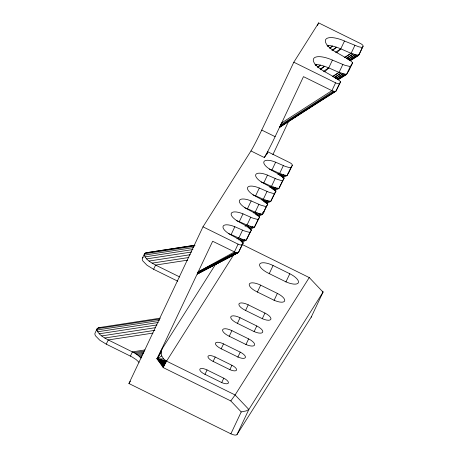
<?xml version="1.0" encoding="UTF-8"?>
<svg xmlns="http://www.w3.org/2000/svg" width="458" height="458" viewBox="0 0 458 458"><rect width="100%" height="100%" fill="white"/><g stroke="black" fill="none" stroke-linecap="round" stroke-linejoin="round"><path stroke-width="0.69" d="M282.66 177.864L287.08 175.557L288.586 172.655M350.25 60.708L358.614 55.338L359.381 53.592M141.035 358.116L138.121 355.374L133.965 352.683L108.243 339.95C103.943 337.494 98.728 334.964 96.907 330.023L97.165 328.638L98.367 327.722L100.434 327.333M179.748 276.987L155.583 265.067C151.283 262.611 146.068 260.081 144.253 255.14L144.505 253.755L145.707 252.839L195.039 245.202M322.375 291.191L323.113 291.683L323.045 292.112L248.854 409.469L246.158 410.918L241.223 411.937L230.803 400.939L163.157 367.562L157.105 358.78L161.142 352.494L161.92 349.185L215.569 264.329M243.29 242.86L238.475 252.455L197.284 274.033L198.194 271.857L234.387 251.974L238.091 244.143A3.733 1.38 25.3 0 0 242.173 244.618L243.29 242.86L242.15 241.709L239.128 239.437L230.008 234.381A12.297 4.546 25.3 0 1 223.229 226.029A12.297 4.546 25.3 0 1 234.834 226.75L244.492 230.958L248.265 232.04L249.965 232.298L251.448 229.95A12.068 4.46 25.3 0 0 245.505 225.479L238.171 221.472A12.297 4.546 25.3 0 1 231.387 213.125A12.297 4.546 25.3 0 1 242.992 213.846L252.65 218.054L256.423 219.13L258.129 219.388L259.612 217.04A12.068 4.46 25.3 0 0 253.669 212.569L246.33 208.562A12.297 4.546 25.3 0 1 239.551 200.215A12.297 4.546 25.3 0 1 251.156 200.936L260.814 205.144L264.587 206.22L266.287 206.478L267.77 204.131A12.068 4.46 25.3 0 0 261.827 199.659L254.493 195.652A12.297 4.546 25.3 0 1 247.709 187.305A12.297 4.546 25.3 0 1 259.314 188.026L268.972 192.234L272.745 193.31L274.451 193.568L275.934 191.221A12.068 4.46 25.3 0 0 269.991 186.749L262.652 182.748A12.297 4.546 25.3 0 1 255.873 174.395A12.297 4.546 25.3 0 1 267.478 175.116L277.136 179.324L280.909 180.406L282.609 180.658L284.092 178.311A12.068 4.46 25.3 0 0 278.149 173.84L270.815 169.838A12.297 4.546 25.3 0 1 264.031 161.485A12.297 4.546 25.3 0 1 275.636 162.206L285.294 166.414L289.067 167.496L290.773 167.748L292.256 165.407A3.733 1.38 25.3 0 0 289.656 162.579L267.924 151.861L264.329 157.552L250.961 150.951L202.991 226.825L128.921 383.523L230.878 433.823A5.599 2.067 25.3 0 0 237.004 434.539L311.194 317.188L323.045 292.112L309.293 277.6L241.967 244.377M302.961 111.987L279.649 127.295L303.482 76.646L331.895 90.655L334.477 91.48L335.983 91.136L340.609 81.839A12.068 4.46 25.3 0 0 334.666 77.368L325.008 71.832A18.755 6.933 25.3 0 1 313.678 58.544A18.755 6.933 25.3 0 1 332.428 60.095L344.777 65.248L350.255 66.582L352.666 62.769A12.068 4.46 25.3 0 0 346.723 58.298L337.065 52.762A18.755 6.933 25.3 0 1 325.73 39.474A18.755 6.933 25.3 0 1 344.485 41.025L358.763 46.808L362.312 47.512L363.051 46.338A3.733 1.38 25.3 0 0 360.452 43.516L318.665 22.9L293.813 62.214L261.736 130.066A18.091 0.761 -63.7 0 1 250.961 150.951M264.329 157.552A18.091 0.761 -63.7 0 0 275.109 136.667L281.573 122.979L331.895 90.655L335.6 82.829A3.733 1.38 25.3 0 0 339.681 83.304L340.609 81.839M142.512 257.969L144.505 253.755L194.329 246.118M139.043 362.33L136.129 359.582L131.973 356.897L106.25 344.158L108.243 339.95L152.943 333.092M177.761 281.201L153.596 269.275L155.583 265.067L187.717 260.138M130.416 356.084L132.408 351.87L144.98 349.946M161.067 350.988L161.92 349.185L157.105 358.78L163.46 366.932L163.157 367.562M317.446 25.488L318.665 22.9M266.504 154.873L267.924 151.861M228.496 233.62L231.13 234.588L234.834 226.75M236.66 220.71L239.288 221.678L242.992 213.846M272.871 154.655L288.735 121.095M244.818 207.806L247.452 208.768L251.156 200.936M252.982 194.896L255.61 195.864L259.314 188.026M261.157 181.952L263.785 182.919L267.478 175.116M242.54 230.168L238.836 238.005L237.622 238.761L238.836 238.005L242.717 239.425L246.261 240.129L251.448 229.95M269.315 169.048L271.949 170.015L275.636 162.206M250.698 217.264L246.994 225.096L245.786 225.851M258.862 204.354L255.158 212.186L253.944 212.941M267.02 191.444L263.316 199.276L262.108 200.031M237.931 252.776L236.969 252.799L197.364 273.729L238.475 252.455L242.173 244.618M275.184 178.534L271.497 186.337L270.283 187.093L271.497 186.337L275.373 187.757L278.922 188.461L284.092 178.311M249.965 232.298L246.261 240.129L241.847 242.431M324.67 71.843L328.73 67.916L332.428 60.095M283.342 165.624L279.655 173.433L278.441 174.189L279.655 173.433L283.531 174.853L287.08 175.557L290.773 167.748M258.129 219.388L254.425 227.22L250.005 229.521M259.612 217.04L254.425 227.22L248.946 225.886L239.288 221.678M336.727 52.779L340.786 48.851L344.485 41.025M266.287 206.478L262.583 214.315L258.799 216.285M267.77 204.131L262.583 214.315L257.11 212.976L247.452 208.768M274.451 193.568L270.747 201.406L266.327 203.707M275.934 191.221L270.747 201.406L265.268 200.066L255.61 195.864M282.609 180.658L278.922 188.461L274.502 190.768M288.557 173.227L292.256 165.407M332.68 76.709L339.132 72.278L342.83 64.458M344.731 57.645L351.189 53.208L354.881 45.388M339.681 83.304L335.983 91.136L279.649 127.295M338.181 79.784L346.557 74.402L350.255 66.582M204.955 374.398L207.056 369.95L223.767 378.199A6.527 2.416 25.3 0 1 228.319 383.14A6.527 2.416 25.3 0 1 221.174 382.304L204.457 374.06A6.527 2.416 25.3 0 1 199.906 369.119A6.527 2.416 25.3 0 1 207.056 369.95M352.666 62.769L348.967 70.589L346.557 74.402L337.993 79.543M213.113 361.488L215.214 357.045L231.931 365.289A6.527 2.416 25.3 0 1 236.483 370.23A6.527 2.416 25.3 0 1 229.332 369.4L212.621 361.15A6.527 2.416 25.3 0 1 208.069 356.21A6.527 2.416 25.3 0 1 215.214 357.045M350.17 60.656L358.614 55.338L362.312 47.512M359.353 54.164L358.156 54.926L359.353 54.164L363.051 46.338M221.122 348.979L223.527 343.901L240.238 352.145A7.276 2.691 25.3 0 1 245.311 357.652A7.276 2.691 25.3 0 1 237.347 356.725L220.63 348.475A7.276 2.691 25.3 0 1 215.558 342.973A7.276 2.691 25.3 0 1 223.527 343.901M229.206 336.355L231.908 330.636L248.625 338.886A8.393 3.103 25.3 0 1 254.476 345.235A8.393 3.103 25.3 0 1 245.282 344.164L228.571 335.92A8.393 3.103 25.3 0 1 222.72 329.565A8.393 3.103 25.3 0 1 231.908 330.636M237.37 323.445L240.072 317.732L256.783 325.976A8.393 3.103 25.3 0 1 262.634 332.331A8.393 3.103 25.3 0 1 253.446 331.26L236.729 323.01A8.393 3.103 25.3 0 1 230.878 316.661A8.393 3.103 25.3 0 1 240.072 317.732M245.528 310.535L248.23 304.822L264.947 313.066A8.393 3.103 25.3 0 1 270.798 319.421A8.393 3.103 25.3 0 1 261.604 318.35L244.893 310.1A8.393 3.103 25.3 0 1 239.042 303.751A8.393 3.103 25.3 0 1 248.23 304.822M257.356 292.152L260.659 285.162L277.371 293.412A10.259 3.796 25.3 0 1 284.527 301.175A10.259 3.796 25.3 0 1 273.294 299.864L256.577 291.62A10.259 3.796 25.3 0 1 249.427 283.857A10.259 3.796 25.3 0 1 260.659 285.162M269.184 273.764L273.088 265.508L289.8 273.752A12.126 4.483 25.3 0 1 298.25 282.93A12.126 4.483 25.3 0 1 284.979 281.384L268.262 273.134A12.126 4.483 25.3 0 1 259.812 263.963A12.126 4.483 25.3 0 1 273.088 265.508M221.666 382.648L223.767 378.199M229.83 369.738L231.931 365.289M237.839 357.229L240.238 352.145M245.917 344.605L248.625 338.886M254.081 331.695L256.783 325.976M262.245 318.785L264.947 313.066M274.067 300.396L277.371 293.412M285.895 282.014L289.8 273.752M230.878 433.823L241.223 411.937M237.004 434.539L248.854 409.469L235.103 394.956L164.582 360.16M163.46 366.932L166.494 361.099L163.661 358.969L161.748 355.929L161.142 352.494M128.921 383.523L130.404 381.176M166.575 361.144L233.809 254.642M279.735 127.261L280.674 125.795M230.803 400.939L235.103 394.956L309.425 277.285M197.284 274.033L238.475 252.455M315.797 65.494L316.787 64.544C327.396 65.528 336.155 72.742 346.557 74.402M327.854 46.424L328.844 45.474C339.447 46.458 348.206 53.672 358.614 55.338M317.8 67.492L320.474 65.122L317.497 67.04M329.857 48.422L332.531 46.058L329.548 47.97M332.76 50.409L336.59 47.203L331.844 50.254M320.703 69.473L324.539 66.273L320.382 68.94M346.654 58.412L353.135 53.998L346.58 58.212M334.598 77.482L341.084 73.068L333.928 77.665M347.988 59.397L355.065 54.628L347.885 59.242M335.937 78.467L343.013 73.698L335.233 78.696M349.219 60.216L356.908 55.08L349.151 60.067M337.151 79.291L344.857 74.144L337.094 79.131M304.753 110.807L306.539 109.634M308.921 108.065L310.707 106.891M327.67 46.229L328.844 45.474L326.989 45.485M335.456 52.275L340.786 48.851M315.614 65.299L316.787 64.544L314.932 64.555M344.588 57.45L351.189 53.208M323.405 71.339L328.73 67.916M332.531 76.52L339.132 72.278M333.235 91.199L280.639 124.977L334.477 91.48L279.964 126.494L335.445 91.457M161.748 355.929L157.105 358.78L163.769 366.285M279.781 175.311L281.607 174.223L279.746 175.271M271.617 188.215L273.443 187.127L271.588 188.181M263.442 201.154L265.268 200.066L263.413 201.119M247.12 226.973L248.946 225.886L247.091 226.933M262.091 200.003L263.316 199.276L262.005 199.82M253.927 212.907L255.158 212.186L253.846 212.73M245.15 226.178L246.994 225.096L245.024 225.909M281.057 176.267L283.531 174.853L281.052 176.21M264.724 202.11L267.197 200.696L264.713 202.052M256.56 215.02L259.039 213.605L256.554 214.962M248.402 227.929L250.875 226.515L248.391 227.872M262.835 212.655L264.071 211.968L262.806 212.621M282.254 177.023L285.38 175.305L282.237 176.977M274.096 189.927L277.216 188.209L274.073 189.881M265.921 202.865L269.041 201.148L265.898 202.82M249.599 228.679L252.719 226.968L249.576 228.639M241.44 241.589L244.561 239.872L241.418 241.549M198.194 271.857L235.721 252.518L236.969 252.799L197.684 272.968L235.721 252.518L212.661 241.257L157.105 358.78L164.096 365.627M277.685 174.246L279.655 173.433L271.949 170.015M269.522 187.15L271.497 186.337L263.785 182.919M236.866 238.818L238.836 238.005L231.13 234.588M145.707 252.839L194.186 245.402M144.253 255.14L193.431 247.601M144.963 256.904L192.927 249.547M146.583 258.913L191.65 252.003M149.016 261.043L190.339 254.705M152.085 263.138L188.816 257.505M98.367 327.722L160.392 318.138M159.624 319.06L97.165 328.638L95.172 332.851A12.984 4.798 25.3 0 0 95.602 335.937L99.684 340.139L106.25 344.158M96.907 330.023L159.436 320.44M97.617 331.787L158.285 322.484M99.243 333.796L156.98 324.945M101.67 335.926L155.6 327.653M104.745 338.021L154.896 330.332M133.965 352.683L144.442 351.074M135.453 353.547L143.858 352.259M136.845 354.446L143.457 353.433M138.121 355.374L142.804 354.652M139.255 356.301L142.049 355.872M140.234 357.223L141.579 357.017M163.661 358.969L157.105 358.78L164.416 364.974M147.774 252.45L149.869 252.576M166.494 361.099L157.105 358.78L164.743 364.339M166.328 361.373L157.105 358.78L165.057 363.721M166.128 361.717L157.105 358.78L165.355 363.142M165.899 362.135L157.105 358.78L165.641 362.61M293.813 62.214L335.6 82.829M261.736 130.066L275.109 136.667M202.991 226.825L238.091 244.143M153.596 269.275L147.024 265.251L142.942 261.054A12.984 4.798 25.3 0 1 143.217 257.299M311.24 316.323A5.599 2.067 25.3 0 1 311.194 317.188M257.11 212.976L255.283 214.063L257.11 212.976M240.788 238.795L238.962 239.883L240.788 238.795M275.373 187.757L272.899 189.171L275.373 187.757M242.717 239.425L240.238 240.839L242.717 239.425M260.883 214.058L257.762 215.775L260.883 214.058"/></g></svg>
